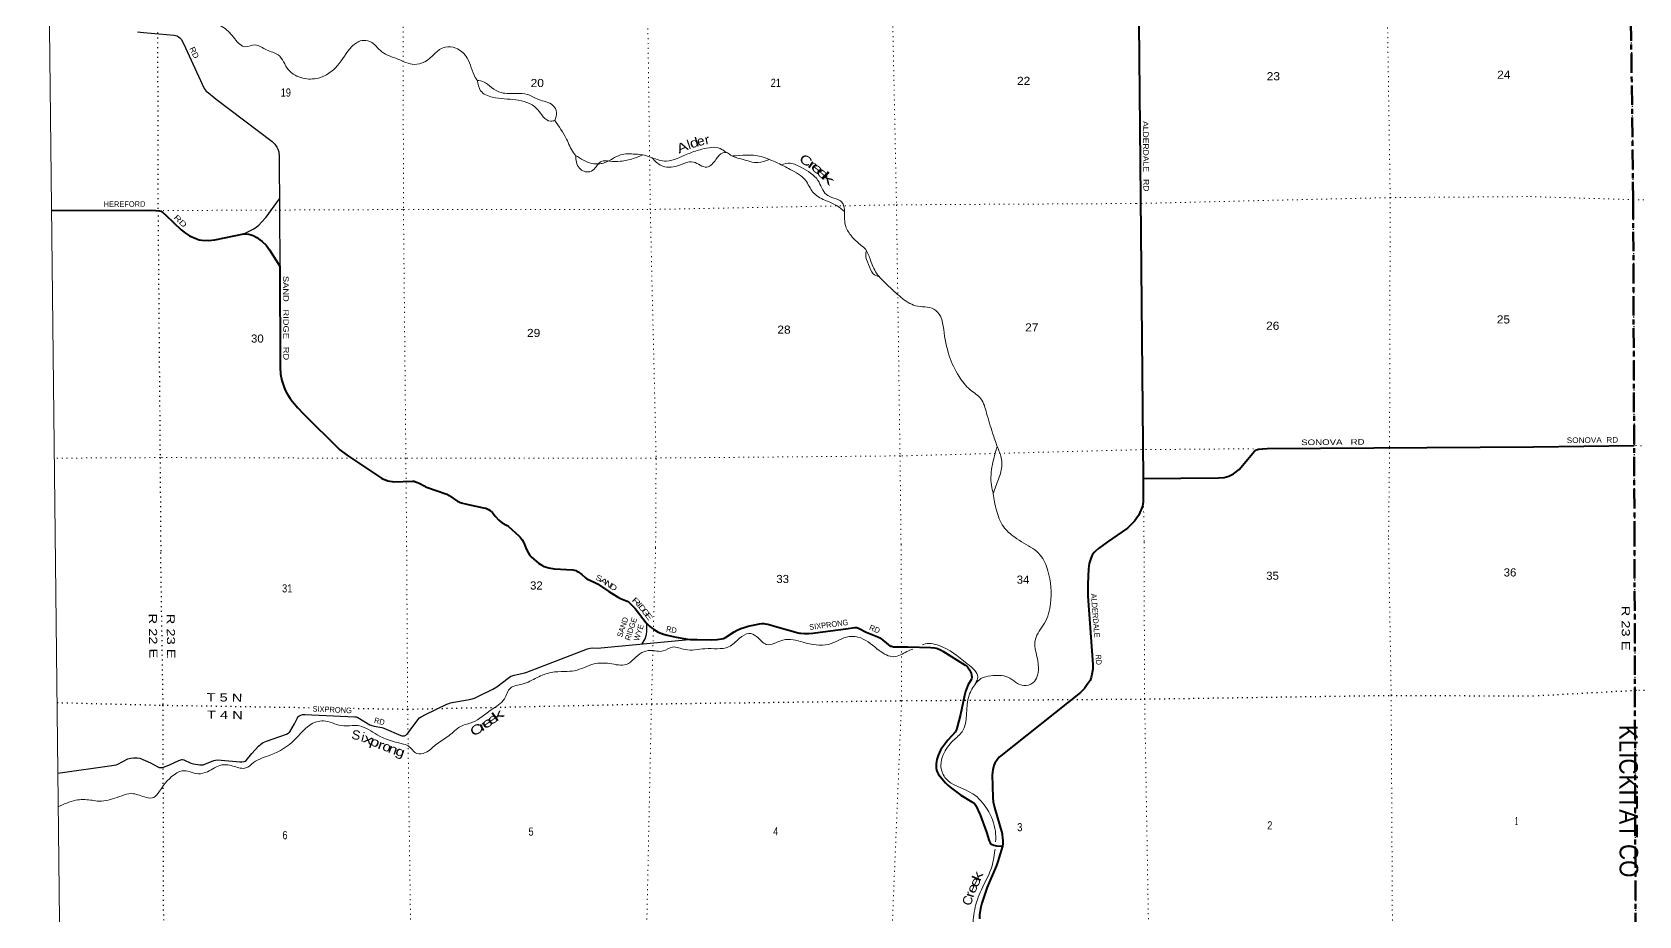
# Model space of a CAD drawing. Header units: feet. Extents: x 254670 to 524092, y -639101 to -543444.
# Drawn here: x 254670 to 289314, y -601251 to -582200 of the extents above; entities that cross this region are included whole.
import ezdxf
from ezdxf.enums import TextEntityAlignment as Align

# ---------------------------------------------------------------- set-up
doc = ezdxf.new("R2010")
doc.units = ezdxf.units.FT
doc.header["$LTSCALE"] = 70
doc.linetypes.add('DOTTED', pattern=[1.5, 0.3, -1.2])
doc.linetypes.add('LONG_DASH_SHORT_DASH', pattern=[9.9, 6, -1.2, 1.5, -1.2])
for name, color, linetype, lineweight in [('11', 7, 'LONG_DASH_SHORT_DASH', 60), ('26', 7, 'Continuous', 40), ('29', 7, 'Continuous', 25), ('39', 7, 'Continuous', 13), ('4', 7, 'Continuous', 13), ('6', 7, 'DOTTED', 25), ('7', 7, 'DOTTED', 13)]:
    doc.layers.add(name, color=color, linetype=linetype, lineweight=lineweight)
for name, color, linetype in [('12', 7, 'Continuous'), ('27', 7, 'Continuous'), ('30', 7, 'Continuous'), ('41', 7, 'Continuous')]:
    doc.layers.add(name, color=color, linetype=linetype)

msp = doc.modelspace()

# ---------------------------------------------------------------- linework, layer by layer
at = {"layer": '11'}
msp.add_line((289258.77, -607146.08), (289219.35, -593052.97), dxfattribs=at)
msp.add_lwpolyline([(288815.99, -547384.11), (288931.96, -564640.11), (289191.24, -585811.02), (289219.35, -593052.97)], dxfattribs=at)
at = {"layer": '26'}
msp.add_line((287043.3, -591136.61), (289211.82, -591113.76), dxfattribs=at)
for points in [[(278406.24, -568388.63), (278624.61, -591825.46)], [(255090.84, -586045.46), (257214.95, -586039), (257338.34, -586043.84), (257417.8, -586051.46), (257446.5, -586062.73), (257487.96, -586090.19), (257555.56, -586145.61), (257880.02, -586464.47), (257976.7, -586535.65), (258065.3, -586591.21), (258199.29, -586651.86), (258268.26, -586673.66), (258329.58, -586685.65), (258475.12, -586690.6), (258611.03, -586679.53), (259232.51, -586547.51), (259291.7, -586547.77), (259342.51, -586552.61), (259393.32, -586567.13), (259439.29, -586585.57), (259516.71, -586630.08), (259582.04, -586673.66), (259628.51, -586710.19), (259712.69, -586794.71), (259789.36, -586891.68), (260008.43, -587245.01)], [(260008.43, -587245.01), (260016.38, -589421.08), (260028.17, -589572.77), (260055.77, -589708.38), (260094.4, -589841.96), (260125.26, -589916.74), (260169.87, -589995.52), (260232.85, -590095.29), (260274.84, -590158.31), (260398.36, -590299.69), (260512.84, -590420.93), (261305.9, -591201.75), (261361.23, -591248.01), (261490.38, -591338.63), (262206.02, -591818.35), (262248.84, -591840.12), (262288.86, -591854.56), (262336.09, -591869.66), (262382.67, -591881.48), (262432.14, -591889.15), (262462.7, -591890.67), (262869.63, -591879.08), (262903.88, -591882.45), (262936.68, -591891.64), (262982.61, -591908.05), (263011.68, -591920.32), (263122.34, -591982.89), (263143.99, -591994.05), (263173.94, -592007.39), (263614.7, -592163.08), (263636.28, -592172.89), (263664.56, -592189.34), (263846.78, -592317.63), (263870.23, -592328.83), (263893.84, -592336.7), (264070.87, -592382.44), (264402.87, -592452.73), (264452.79, -592465.36), (264484.28, -592475.86), (264513.47, -592489.98), (264545.01, -592511.94), (264566.94, -592531), (264586.28, -592551.03), (264653.51, -592635.21), (264734.54, -592723.01), (264776, -592758.4), (264804.08, -592776.84), (264899.86, -592825.42), (264911.67, -592831.98), (264938.3, -592853.46), (265163.07, -593056.02), (265191.14, -593085.36), (265235.42, -593141.53), (265265.93, -593191.71), (265280.36, -593220.59), (265321.81, -593338.74)], [(278624.61, -591825.46), (280250.88, -591808.74), (280369.13, -591801.32), (280475.5, -591770.23), (280572.37, -591723.84), (280695.18, -591625.79), (281023.86, -591236.04), (281070.79, -591200.91), (281122.53, -591193.16), (281297.88, -591178.09), (287043.3, -591136.61)], [(278624.61, -591825.46), (278629.26, -592324.99), (278612.78, -592420.41), (278584.13, -592490.91), (278523.56, -592622.59), (278442.22, -592743.37), (278377.93, -592809.32), (278290.02, -592890.41), (277848.89, -593192.02)], [(265321.81, -593338.74), (265372.26, -593435.11), (265403.59, -593480.09), (265428.95, -593510.91), (265484.7, -593564.42), (265584.74, -593645.04), (265657.19, -593692.16), (265711.13, -593719.2), (265812.98, -593748.35), (265929.11, -593770.16), (266326.53, -593794.58), (266390.74, -593808.08), (266418.02, -593819.05), (266446.09, -593836.27), (266520.95, -593889.39), (266591.01, -593957.71), (266629.26, -593986.76), (266804.76, -594064.66), (266861.48, -594095.58), (267103.92, -594258.27), (267290.22, -594373.27), (267352.73, -594406.33), (267463.23, -594449.83), (267499.46, -594467.96), (267544.75, -594498.77), (267577.36, -594527.77), (267668.9, -594625.23), (267910.01, -594935.7), (267980.41, -595009.02), (268025.69, -595043.46), (268088.47, -595086.68), (268168.8, -595132.27), (268227.63, -595158.85), (268286.66, -595179.67), (268364.44, -595201.15), (268554.62, -595240.41), (268801.9, -595283.63), (268868.48, -595290.95), (269008.41, -595296.32), (269312.74, -595298.13), (269441.35, -595290.88), (269533.66, -595280.06), (269578.11, -595270.05), (269619.78, -595251.92), (269806.68, -595131.09), (269875.19, -595092.41), (269953.09, -595057.97), (270023.73, -595030.79), (270107.77, -595005.96), (270253.79, -594974.6), (270353.42, -594958.28), (270412.75, -594950.59), (270443.54, -594950.59), (270473.12, -594954.44), (270534.57, -594965.55), (270727.12, -595019.23), (271189.42, -595149.53), (271214.78, -595154.96), (271243.14, -595158.75), (271321.17, -595166.03), (271412.34, -595164.24), (271504.82, -595153.61), (271556.69, -595148.17), (272215.59, -595062.64), (272412.17, -595036.24), (272433.9, -595034.43), (272453.19, -595035.64), (272469.23, -595038.96), (272485.53, -595046.21), (272653.4, -595134.61), (272904.44, -595233.36), (272933.58, -595247.21), (272946.11, -595255.11), (272970.56, -595272.33), (273134.06, -595408.08), (273165.75, -595427.76), (273182.05, -595434.11), (273202.88, -595439.54), (273244.55, -595447.7), (273294.07, -595451.32), (273553.76, -595450.18), (274051, -595467.19)], [(277848.89, -593192.02), (277661.91, -593331.48), (277597.9, -593389.62), (277571.33, -593416.68), (277536.91, -593463.8), (277522.42, -593490.99), (277490.81, -593565.82), (277464.45, -593654.13), (277447.78, -593771.69), (277435.27, -594103.24), (277432.4, -594356.86), (277542.84, -595830.12), (277537.82, -595935.29), (277505.21, -596109.3), (277479.85, -596174.56), (277421.89, -596265.19), (277360.3, -596352.19), (277275.85, -596436.36), (275555.15, -597801.37), (275522.1, -597831.91), (275493.56, -597864.81), (275460.95, -597910.13), (275430.15, -597960.88), (275409.03, -598012.13), (275384.87, -598104.08), (275371.95, -598207.99), (275382.13, -598699.19), (275394.83, -598790.15), (275423.05, -598916.68), (275583.39, -599485.11), (275588.66, -599512.44), (275592.28, -599568.63), (275597.72, -599636.61), (275598.62, -599694.61), (275592.57, -599750.66)], [(274051, -595467.19), (274123.19, -595469.66), (274159.81, -595477.15), (274193.32, -595488.94), (274254.01, -595514.31), (274305.31, -595542.75), (274790.09, -595844.16), (274811.96, -595860.52), (274830.51, -595878.19), (274836.41, -595884.99), (274852.25, -595906.29), (274880.33, -595943.45), (274898.56, -595977.48), (274917.02, -596021.84), (274926.99, -596058.99), (274931.12, -596113.13), (274927.89, -596140.56), (274917.93, -596164.12), (274854.08, -596264.27), (274838.05, -596297.26), (274816.03, -596355.81), (274795.2, -596417.44), (274773.04, -596501.23), (274686.97, -596912.98), (274617.68, -597183.26), (274600.5, -597232.87), (274595.94, -597246.7), (274576.01, -597281.14), (274417.73, -597461.32), (274287.99, -597634.6), (274258.88, -597679.68), (274208.28, -597790.48), (274177.49, -597877.48), (274166.62, -597922.8), (274160.31, -597973.66), (274159.83, -598019.32), (274162.99, -598058.74), (274171.6, -598111.76), (274180.66, -598143.48), (274195.16, -598173.2), (274212.36, -598200.58), (274363.91, -598386.14), (274412.99, -598434.85), (274464.62, -598478.35), (274694.7, -598650.28), (274935.16, -598789.67), (274972.29, -598814.14), (274987.15, -598826.73), (275003.09, -598846.77), (275016.67, -598872.14), (275112.09, -599069.81), (275249.62, -599448.63), (275308.78, -599636.61), (275318.75, -599660.17), (275328.55, -599677.93), (275344.11, -599694.61), (275369.47, -599712.74), (275409.32, -599729.05), (275460.68, -599741.25), (275592.57, -599750.66)], [(275592.57, -599750.66), (275493.56, -600081.64), (275462.55, -600162.6), (275258.88, -600632.77), (275146.54, -600974.74), (275115.87, -601092.17), (275095.72, -601226.58), (275094.14, -601316.93)]]:
    msp.add_lwpolyline(points, dxfattribs=at)
at = {"layer": '29'}
for points in [[(256944.14, -582193.72), (257071.56, -582209.98), (257729.14, -582264.74), (257787.82, -582277.75), (257807.5, -582285.63), (257829.2, -582298.2), (257857.36, -582321.07), (257882.29, -582352.58), (257931.81, -582443.45), (258380.19, -583415.58), (258403.83, -583446.87), (258424.82, -583470.5), (258470.57, -583510.98), (258592.77, -583607.04), (258640, -583641.18), (259844.35, -584560.55), (259900.91, -584616.64), (259948.82, -584677.84), (259969.14, -584719.05), (259987.51, -584776.81), (259999.8, -584885.23), (260008.43, -587245.01)], [(259232.51, -586547.51), (259365.82, -586486.03), (259448.69, -586439.69), (259499.15, -586404.77), (259555.95, -586359.2), (259616.89, -586298.23), (259718.04, -586186.02), (260003.13, -585795.67)], [(267826.73, -595388.69), (267886.19, -595278.7), (267917.36, -595183.18), (267923.73, -595115.92), (267920.66, -594946.79)], [(255224.33, -598175.27), (256435.33, -598002.99), (256482.7, -597992.25), (256516.76, -597982.22), (256735.91, -597867.35), (256796.43, -597849.15), (256860.79, -597842), (256932.3, -597842), (256989.5, -597852.73), (257221.88, -597952.31), (257379.21, -598038.76), (257408.71, -598051.28), (257433.74, -598053.07), (257467.7, -598051.28), (257500.77, -598045.92), (257618.76, -598000.12), (257834.13, -597899.34), (257875.29, -597884.93), (257896.74, -597881.35), (257914.62, -597881.35), (257940.49, -597888.12), (258088.47, -597958.76), (258120.2, -597969), (258152.37, -597976.16), (258285.56, -597997.62), (258324.37, -597998.31), (258357.07, -597992.26), (258586.11, -597905.05), (258627, -597893.87), (258662.75, -597890.3), (258748.71, -597891.2), (259147.42, -597928.95), (259191.01, -597931.44), (259242.85, -597924.28), (259262.52, -597917.13), (259285.62, -597899.3), (259403.68, -597751.41), (259551.72, -597593.15), (259598.6, -597550.43), (259628.99, -597530.75), (259654.01, -597516.44), (259722.77, -597486.84), (260153.67, -597333.99), (260192.2, -597312.96), (260223.39, -597280.32), (260323.39, -597110.71), (260389.64, -596979.81), (260401.25, -596963.27), (260428.97, -596938.67), (260466.51, -596920.78), (260502.26, -596911.84), (260553.1, -596909.38), (261625.8, -596956.56), (261665.78, -596963.3), (261690.16, -596974.45), (261951.16, -597131.86), (261996.71, -597150.38), (262045.9, -597162.27), (262206.48, -597190.22), (262255.96, -597205.19), (262618.85, -597360.82), (262638.51, -597367.97), (262663.94, -597369.88), (262695.72, -597366.18), (262726.11, -597351.87), (262745.77, -597335.77), (262775.38, -597304.39), (262983.61, -597022.97), (263021.07, -596985.18), (263055.04, -596960.13), (263150.5, -596908.68), (263612.78, -596686.45), (263656.58, -596670.36), (263689.02, -596661.75), (263765.63, -596643.52), (264059.7, -596597.01), (264127.89, -596580.58), (264205.39, -596555.88), (264266.18, -596529.04), (264604.62, -596364.46), (264692.54, -596310.82), (264932.08, -596123), (264993.82, -596085.05), (265018.79, -596074.7), (265060.79, -596062.18), (265293.19, -596008.52), (265338.04, -595994.89), (266646.45, -595491.56), (266704.18, -595477.75), (266748.35, -595473.68), (266879.08, -595477.82), (266932.48, -595475.46), (268840.33, -595290.35)]]:
    msp.add_lwpolyline(points, dxfattribs=at)
at = {"layer": '39'}
for points in [[(255754.9, -580879.37), (256042.97, -580807.44), (256255.29, -580817.74), (256328.55, -580934.56), (256769.31, -581331.18), (257191.09, -581459.92), (257496.86, -581580.67), (257746.53, -581806.5), (258058.7, -581951.16), (258481.08, -581999.83), (258796.48, -582100.4), (259040.51, -582346.34), (259267.23, -582516.52), (259476.3, -582476.83), (259725.9, -582584.56), (259973.47, -582690.32), (260200.89, -583014.61), (260505.63, -583191.44), (260843.22, -583189.54), (261252.09, -582922.19), (261564.57, -582512.4), (261776.06, -582382.61), (261954.23, -582403.52), (262211.78, -582623.19), (262554.16, -582781.34), (262909.75, -582895.23), (263134.52, -582839.26), (263574.49, -582523.32), (263806.62, -582545.29), (264050.12, -582761.21), (264225.15, -583174.49), (264270.27, -583241.75)], [(264269.8, -583241.04), (264340.06, -583462.71), (264598.21, -583602.31), (265098.61, -583657.62), (265549.47, -583849.91), (265851.83, -584118.84), (265939.81, -584105.1)], [(265937.43, -584101.33), (265976.43, -583932.52), (265897.81, -583777.77), (265587.95, -583651.07), (265346.3, -583541.21), (265112.25, -583523.28), (264784.26, -583502.99), (264576.6, -583394.53), (264400.58, -583267.5), (264270.27, -583241.75)], [(265937.43, -584101.33), (266192.2, -584505.21), (266343.2, -584800.81), (266386.12, -584856.1)], [(268029.82, -584906.15), (268344.08, -584980.02), (268578.83, -584923.88), (268836.61, -584813.29), (269112.75, -584724.4), (269506.04, -584709.52), (269632.19, -584793.05)], [(268038.07, -584908.91), (268229.85, -585074.09), (268585.59, -585081.89), (268931.8, -585001.78), (269217.35, -585108.88), (269414.23, -584943.31), (269486.52, -584849.97), (269639.39, -584795.26), (269728.24, -584849.75), (269981.53, -584939.4), (270324.4, -585011.47), (270567.32, -584943.23)], [(266386.12, -584856.1), (266736.77, -585030.12), (266908.73, -585039.13), (267018.15, -585013.2), (267354.87, -584847.18), (267672.21, -584829.63), (267874.41, -584854.12), (268039.19, -584909.29)], [(266386.12, -584856.1), (266470.86, -585132.85), (266693.94, -585209.01), (266812.37, -585126.88), (266876.21, -585041.58)], [(266876.21, -585041.58), (266943.81, -584988.47), (267123.51, -584983.33), (267359.25, -584983.22), (267629.91, -584924.44), (267838.94, -584846.87)], [(270565.59, -584943.71), (270388.07, -584882.26), (270061.87, -584849.93), (269779.86, -584869.78)], [(270565.59, -584943.71), (270752.17, -585026.02), (271012.18, -585157.58), (271193.78, -585260.49), (271343.91, -585391.98), (271506.22, -585649.35), (271760.94, -585821.04), (272002.55, -585928.91), (272188.81, -586069.77)], [(272188.81, -586069.77), (272131.35, -585868.61), (271955.99, -585779.6), (271794.76, -585698.35), (271613.66, -585395.27), (271257.23, -585119.27), (271017.86, -585025.38), (270824.66, -585058.78)], [(272188.81, -586069.77), (272214.33, -586387.58), (272339.93, -586601.56), (272520.79, -586776.54), (272642.61, -586888.5), (272746.56, -587120.87), (272877.24, -587396.81), (273099.29, -587643.13), (273409.78, -587919.93), (273718.53, -588096.69), (274111.4, -588171.89), (274255.92, -588325.49), (274324.79, -588608.51), (274444.56, -589174.87), (274656.13, -589621.54), (274894.87, -589907.6), (275126.04, -590103.72), (275249.29, -590411.81), (275380.69, -590843.87), (275477.66, -591134.4)], [(272931.96, -587477.65), (272807.55, -587410.04), (272702.09, -587205.72), (272644.6, -587002.56), (272658.36, -586917.59)], [(275477.11, -591132.75), (275376.49, -591518.48), (275354.4, -591969.22), (275392.05, -592147.11)], [(275477.66, -591134.4), (275565.77, -591375.06), (275559.03, -591675.42), (275446.62, -591987.63), (275391.5, -592148.72)], [(275391.61, -592148.4), (275461.66, -592505.78), (275613.64, -592857.41), (275857.42, -593089.34), (276050.99, -593214.67)], [(276050.99, -593214.67), (276408.36, -593472.01), (276570.69, -593810.96), (276628.02, -594515.96), (276497.49, -594944.38), (276301.68, -595282.63), (276370.28, -595907.22), (276248.73, -596227.12), (276054.18, -596288.1), (275704.29, -596106.54), (275343.84, -596075.7), (275129.17, -596136.76), (275010.56, -596244.45)], [(255227.86, -598901.18), (255610.98, -598759.32), (255924.79, -598754.16), (256073.89, -598775.72), (256451.53, -598714.07), (256852.97, -598618.18), (257125.38, -598697.56), (257294.38, -598696.94), (257415.78, -598563.9), (257788.1, -598170.76), (257902.32, -598124.14), (258249.01, -598187.17), (258449.76, -598142.24), (258758.15, -597996.46), (259032.13, -598031.63), (259275.89, -598062.89), (259443.73, -597945.75), (259814.31, -597781.66), (260334.13, -597452.28), (260654.95, -597139.7), (260953.82, -597048.2), (261331.05, -597147.29), (261570.48, -597148.42), (261727.49, -597155.89), (262109.68, -597349.39), (262646.78, -597540.31), (262776, -597586.05), (262964.75, -597750.12), (263147.65, -597731.37), (263401.26, -597539.58), (263653.08, -597369.89), (263910.59, -597166.04), (264167.23, -597076.7), (264570.99, -596810.03), (264854.32, -596571.92), (264982.78, -596340.4), (265237.46, -596255.09), (265557.96, -596113.29), (265862.68, -596003.69), (266152.2, -595982.54), (266367.31, -595965.69), (266786.36, -595819.51), (267122.29, -595812.26), (267484.61, -595829.02), (267814.07, -595576.68), (268000.71, -595529.79), (268276.47, -595540.85), (268474.82, -595457.75), (268748.98, -595511), (269177.34, -595491.36), (269687.98, -595451.33), (269925.57, -595267.64), (270121.7, -595162.45), (270287.34, -595228.15), (270500.31, -595400.16), (270859.52, -595306.43), (271292.54, -595351.07), (271844.28, -595397.28), (272285.26, -595230.93), (272537.05, -595260.15), (272936.12, -595531.94), (273251.3, -595663.4), (273531.88, -595553.89), (273659.21, -595498.9)], [(287218.44, -605489.81), (287710.6, -605253.68), (288385.49, -605015.32), (289231.8, -604483.93), (289792.07, -603910.11), (290048.61, -603370.16), (290170.82, -602920.45), (290502.98, -602227.95), (290657.15, -601736.1), (290608.04, -601595.49), (290726.57, -601206.03), (290925.35, -600421.03), (291277.08, -599632.16), (291900.87, -598552.36), (292664.28, -597603.2), (293410.42, -596802.64), (293598.86, -596670.27), (293766.98, -596505.76), (293996.88, -596232.86), (294538.13, -595853.81), (294987.13, -595532.92), (295931.69, -595286.77), (297017.81, -595159.22), (298267.23, -595080.02), (298834.68, -595058.44), (298778.92, -595160.8), (298658.83, -595279.17), (298503.87, -595281.04), (298442.37, -595437.62), (298352.65, -595586.14), (298373.54, -595718.69), (298525.18, -595839.32), (298677.04, -595998.09), (298776.11, -596076.5), (298917.14, -596100.72), (298983.36, -596066.64), (299112.02, -596040.65), (299036.27, -596167.1), (298520.11, -596642.59), (298213.56, -596880.63), (297989.99, -596925.22), (297241.87, -596775.63)], [(273870.43, -595407.14), (273888.48, -595399.9), (274224.79, -595422.53), (274831.84, -595817.28), (275060.44, -596104.86), (275010.92, -596243.81)], [(275015.47, -596235.62), (274871.19, -596495.32), (274722.09, -597281.44), (274528.84, -597473.01), (274312.59, -597779.18), (274264.54, -598004.38), (274351.64, -598265.25), (274952.73, -598618.68), (275261.88, -598953.09), (275439.64, -599426.6), (275445.21, -599655.05)], [(275431.34, -599810.31), (275427.69, -599842.53), (275347.14, -600238.62), (275108.79, -600749.81), (274982.22, -601172.19), (274998.46, -601590.03), (275252.73, -601868.38), (275813.62, -602629.81), (276007.77, -603133.4), (275970.23, -603605.68), (275918.83, -603899.2), (275697.87, -604338), (275374.66, -604813.33), (275067.52, -604882.76), (274696.58, -605010.68), (274561.45, -605209.64)]]:
    msp.add_spline(points, degree=3, dxfattribs=at)
at = {"layer": '4'}
msp.add_lwpolyline([(255458.23, -619430.39), (254669.8, -547785.08), (286501.99, -547412.88), (318333.63, -546996.89), (350164.67, -546537.12), (381995.06, -546033.57), (413824.71, -545486.24), (445653.59, -544895.11), (477481.62, -544260.21), (509308.75, -543581.54), (515300.77, -543460.42)], dxfattribs=at)
msp.add_lwpolyline([(255458.23, -619430.39), (254669.8, -547785.08), (286501.99, -547412.88), (318333.63, -546996.89), (350164.67, -546537.12), (381995.06, -546033.57), (413824.71, -545486.24), (445653.59, -544895.11), (477481.62, -544260.21), (509308.75, -543581.54), (515300.77, -543460.42)], dxfattribs=at)
at = {"layer": '6'}
for points in [[(288815.99, -547384.11), (288821.64, -548587.72), (288855.05, -554003.35), (288896.29, -559314.2), (288931.85, -564653.71), (288997.16, -569918.77), (289060.19, -575222.79), (289127.83, -580532.6), (289192.58, -585808.68), (289211.39, -591085.4), (289219.35, -593052.97)], [(257373.8, -582209.82), (257383.11, -586048.23), (257428.15, -591371.71), (257442.93, -593418.4)], [(289219.35, -593052.97), (289227.85, -596397.91), (289243.3, -601718.64), (289246.51, -604462.44)], [(257343.98, -614159.08), (257314.59, -613028.05), (257266.97, -610472.6), (257485.35, -607152.71), (257508.17, -601977.09), (257493.7, -596693.11), (257442.93, -593418.4)], [(261595.9, -596775.63), (262766.09, -596794.49), (268026.28, -596680.94), (273417.68, -596611.11), (278656.52, -596575.99), (283973.39, -596496.39), (287109.83, -596510.97)], [(298910.61, -596283.79), (294581.21, -596347.85), (289259.93, -596393.28), (287109.83, -596510.97)], [(255207.58, -596653.07), (257475.75, -596709.24), (260644.77, -596760.31)]]:
    msp.add_lwpolyline(points, dxfattribs=at)
at = {"layer": '7'}
for points in [[(262594.14, -547696.51), (262588.81, -548737.51), (262596.89, -554003.58), (262472.8, -559366.03), (262524.32, -564717.41), (262539.73, -569986.53), (262617.3, -575416.35), (262665.95, -580717.74), (262676.72, -586023.8), (262728.45, -591387.18), (262745.7, -593368.07)], [(268113.36, -593306.63), (268123.8, -591354.97), (267998.74, -586024.89), (267927.32, -580677.86), (267895.56, -575314.12), (267872.81, -569967.21), (267818.56, -564729), (267664.41, -559449.46), (267544.32, -554061.25), (267539.72, -548765.09), (267532.92, -547639.93)], [(272841.35, -547577.96), (272855.05, -548726.27), (272885.13, -554108.05), (272956.3, -559441.07), (273077.93, -564689.15), (273057.24, -570023.77), (273125.34, -575294.8), (273198.12, -580605.78), (273306.96, -585922.13), (273383.5, -591333.12), (273404.76, -593244.84)], [(278644.81, -593182.46), (278619.41, -591192.22), (278567.89, -585893.65), (278518.65, -580508.04), (278471.72, -575248.4), (278420.41, -569909.09), (278357.63, -564668.96), (278310.3, -559343.49), (278233.58, -554051.8), (278154.58, -548705.12), (278138.85, -547514.9)], [(283435.91, -547450.62), (283468.23, -548676.94), (283545.37, -554007.86), (283685.01, -559257.62), (283708.81, -564623.5), (283697.61, -569929.94), (283839.08, -575169.66), (283870.84, -580419.3), (283952.25, -585766.16), (283938.94, -591161.29), (283917.33, -593118.5)], [(255090.84, -586045.46), (257387.07, -586046.16), (262676.72, -586023.8), (267992.71, -586022.99), (273306.96, -585922.13), (278476.65, -585893.86), (283952.25, -585766.16), (286976.55, -585745.07)], [(286976.55, -585745.07), (289191.44, -585810.4), (294394.12, -585865.01), (299635.44, -585824.34), (304944.67, -585767.42)], [(287043.3, -591136.61), (283948.1, -591155.56), (278585.31, -591200.2), (273385.53, -591335.09), (268124.26, -591380.98), (262728.45, -591387.18), (257428.15, -591371.71), (255149.59, -591383.72)], [(305013.7, -591038.88), (299660.69, -591141.89), (294409.21, -591148.68), (289211.82, -591113.76), (287043.3, -591136.61)], [(262745.7, -593368.07), (262766.09, -596794.49), (262838.07, -601993.87), (262862.47, -607263.75), (262954.62, -610190.34)], [(268007.98, -609571.63), (268043.19, -607453.87), (267911.91, -601957.35), (268022.42, -596697.02), (268113.36, -593306.63)], [(273404.76, -593244.84), (273417.68, -596611.11), (273200.19, -601835.66), (273273.3, -607350.47), (273295.12, -609134.51)], [(278944.51, -608101.37), (278939.68, -607213.35), (278747.31, -601845.63), (278656.52, -596575.99), (278644.81, -593182.46)], [(283917.33, -593118.5), (283973.39, -596496.39), (284001.86, -601772.28), (284058.07, -607003.87)]]:
    msp.add_lwpolyline(points, dxfattribs=at)

# ---------------------------------------------------------------- texts
at = {"layer": '12', "width": 0.9}
msp.add_text('KLICKITAT CO', height=400, rotation=270.16, dxfattribs=at).set_placement((288890.09, -597134.03))
at = {"layer": '27'}
for s, rotation, width, p in [('ALDERDALE   RD', 270.534, 1.15, (278619.26, -584117.35)), ('RD', 315.499, 1.35, (257713.07, -586205.64)), ('SAND   RIDGE   RD', 270.209, 1.25, (260081.1, -587455.24)), ('SONOVA   RD', 0.414, 1.3, (282033.18, -591102.78)), ('SONOVA  RD', 0.604, 1.1, (287760.26, -591059.05)), ('RD', 348.336, 0.9, (268333.04, -595117.57)), ('RD', 274.287, 0.85, (277597.38, -595621.31))]:
    msp.add_text(s, height=120, rotation=rotation, dxfattribs=dict(at, width=width)).set_placement(p)
for s, rotation, p in [('HEREFORD', 0.36, (256211.51, -585969.75)), ('ALDERDALE', 274.287, (277500.24, -594306.71)), ('SIXPRONG', 7.396, (271433.6, -595087.24)), ('RD', 338.527, (272706.97, -595080.46))]:
    msp.add_text(s, height=120, rotation=rotation, dxfattribs=at).set_placement(p)
for s, rotation, width, p in [('S', 336.065, 1.2, (266866.28, -594023.67)), ('A', 326.136, 1.5, (266966.2, -594087.49)), ('N', 326.136, 1.35, (267066.67, -594145.85)), ('D', 326.136, 1.35, (267170.76, -594215.09)), ('R', 316.773, 1.6, (267658.66, -594516.08)), ('I', 311.206, 1.3, (267720.35, -594582.91)), ('D', 307.833, 1.45, (267780.7, -594655.07)), ('G', 307.833, 1.35, (267849.48, -594741.57)), ('E', 307.833, 1.55, (267920.07, -594833.52))]:
    msp.add_text(s, height=120, rotation=rotation, dxfattribs=dict(at, width=width)).set_placement(p, align=Align.CENTER)
at = {"layer": '30'}
for rotation, width, p in [(294.761, 1.1, (258058.2, -582550.33)), (346.411, 0.95, (262035.39, -597087.71))]:
    msp.add_text('RD', height=120, rotation=rotation, dxfattribs=dict(at, width=width)).set_placement(p)
for s, rotation, p in [('SAND', 71.928, (267389.62, -595257.37)), ('RIDGE', 71.928, (267559.67, -595325.53)), ('WYE', 71.928, (267749.83, -595333.29)), ('SIXPRONG', 357.482, (260713.72, -596846.38))]:
    msp.add_text(s, height=120, rotation=rotation, dxfattribs=at).set_placement(p)
at = {"layer": '41'}
for s, rotation, width, p in [('A', 23.323, 1.3, (268725.3, -584772.27)), ('d', 16.517, 1.3, (268972.45, -584679.35)), ('e', 15.519, 1.1, (269110.59, -584640.55)), ('r', 12.126, 1.1, (269242.33, -584612.75)), ('C', 329.296, 1.35, (271302.33, -585049.37)), ('r', 325.312, 1.8, (271438.02, -585137.1)), ('e', 321.166, 1.8, (271543.25, -585218.54)), ('e', 316.936, 1.95, (271656.13, -585318.88)), ('k', 316.714, 2.2, (271761.7, -585421.78)), ('e', 35.363, 1.65, (264655.57, -597082.63)), ('k', 35.363, 1.85, (264766.02, -597004.25)), ('S', 350.209, 1.05, (261637.46, -597449.27)), ('C', 31.966, 1.4, (264302.44, -597319.71)), ('r', 30.895, 1.7, (264427.13, -597243.99)), ('e', 33.211, 1.6, (264533.44, -597168.07)), ('x', 339.085, 1.5, (261883.69, -597533.35)), ('p', 339.123, 1.35, (262026.62, -597594.14)), ('r', 340.421, 1.35, (262161.8, -597657.38)), ('o', 340.421, 1.2, (262287.18, -597699.45)), ('n', 340.442, 1.3, (262420.05, -597751.74)), ('g', 340.442, 1.3, (262576.2, -597804.36)), ('k', 67.121, 1.45, (275145.36, -600430.98)), ('r', 73.118, 1.25, (274979.12, -600816.74)), ('e', 66.435, 1.3, (275027.72, -600697.07)), ('e', 63.411, 1.4, (275089.75, -600564.61)), ('C', 73.118, 1.05, (274937.75, -600948.75))]:
    msp.add_text(s, height=200, rotation=rotation, dxfattribs=dict(at, width=width)).set_placement(p, align=Align.CENTER)
for s, rotation, p in [('l', 19.166, (268860.94, -584717.3)), ('i', 346.168, (261779.79, -597492.48))]:
    msp.add_text(s, height=200, rotation=rotation, dxfattribs=at).set_placement(p, align=Align.CENTER)
at = {"layer": '6', "width": 1.35}
for s, rotation, p in [('R 22 E', 270.888, (257183.37, -594735.17)), ('R 23 E', 270.888, (257567.67, -594739.95)), ('R 23 E', 270.16, (288943.97, -594564.32)), ('T 5 N', 359.077, (258428.82, -596623.69)), ('T 4 N', 359.077, (258437.78, -596999.78))]:
    msp.add_text(s, height=175, rotation=rotation, dxfattribs=at).set_placement(p)
at = {"layer": '7'}
for s, width, p in [('23', 1.1, (281289.97, -583237.48)), ('24', 1.1, (286259.36, -583205.2)), ('19', 0.85, (260029.46, -583589.53)), ('20', 1.1, (265418.48, -583383.82)), ('21', 0.85, (270594.13, -583379.6)), ('22', 1.1, (275906.28, -583338.31)), ('29', 1.1, (265339.67, -588772.81)), ('28', 1.1, (270737.97, -588700.87)), ('27', 1.1, (276082.07, -588652.65)), ('26', 1.1, (281275.85, -588616.53)), ('25', 1.1, (286250.39, -588480.71)), ('30', 1.05, (259389.37, -588892.81)), ('36', 1.05, (286399.28, -593934.63)), ('31', 0.85, (260059.07, -594277.85)), ('32', 1.05, (265405.94, -594216)), ('33', 1.05, (270715.62, -594075.68)), ('34', 1.05, (275898.55, -594089.92)), ('35', 1.05, (281278.28, -594005.02)), ('5', 0.85, (265372.06, -599521.28)), ('4', 0.85, (270648.48, -599514.39)), ('3', 0.85, (275910.69, -599425.09)), ('2', 0.85, (281301.61, -599386.49)), ('1', 0.4, (286643.82, -599295.05)), ('6', 0.85, (260066.79, -599598.53))]:
    msp.add_text(s, height=175, dxfattribs=dict(at, width=width)).set_placement(p)

doc.saveas('drawing.dxf')
